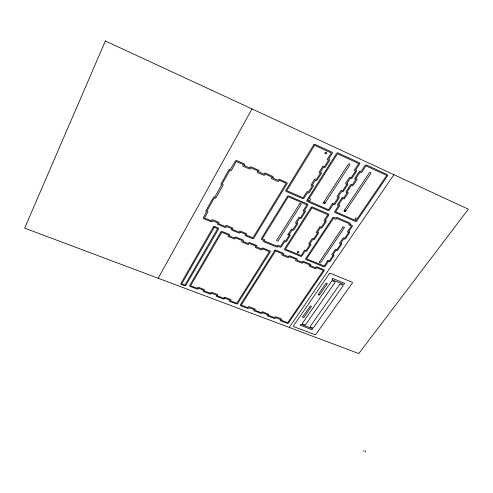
<?xml version="1.0" encoding="UTF-8"?>
<svg xmlns="http://www.w3.org/2000/svg" width="493" height="493" viewBox="0 0 493 493"><rect width="100%" height="100%" fill="white"/><g stroke="black" fill="none" stroke-linecap="round" stroke-linejoin="round"><path stroke-width="0.74" d="M158.173 278.243L252.022 108.935M323.611 202.475L348.323 164.261A0.881 0.764 -21.4 0 1 349.519 163.898A0.881 0.764 -21.4 0 1 349.802 164.939L325.066 203.11M344.225 210.48L369.306 172.821A0.881 0.746 -22.6 0 1 370.496 172.464A0.881 0.746 -22.6 0 1 370.761 173.493L345.655 211.109M289.274 327.444L393.919 174.688M365.276 450.904L365.535 452.026M363.754 450.392L364.007 451.52M215.872 197.835L215.318 198.303L214.363 197.798L206.832 211.17L207.991 211.916L204.404 217.992L211.46 220.87L211.916 219.816L212.52 219.693L219.003 222.355L219.151 222.842L218.479 223.73L225.449 226.577L225.911 225.535L226.515 225.412L232.924 228.049L232.382 229.405L239.278 232.221L239.746 231.186L240.344 231.069L246.679 233.67L246.124 235.013L252.94 237.792L286.174 183.304L279.18 180.241L278.705 181.301L278.101 181.504L271.625 178.682L271.384 178.17L272.093 177.135L265.055 174.054L264.568 175.157L263.989 175.335L257.432 172.476L257.18 171.965L257.931 170.935L250.764 167.799L250.284 168.908L249.735 169.099L243.061 166.196L242.802 165.673L243.548 164.637L236.289 161.464L231.346 170.523L230.742 170.732L229.886 170.214L222.047 184.148L223.052 184.437L223.187 184.986L215.872 197.835M319.667 294.691C319.661 295.566 317.276 294.783 318.441 294.13L325.737 283.555C325.873 282.347 328.128 283.765 327.025 284.023L319.667 294.722M319.71 227.094L316.229 232.326L317.504 233.097L313.677 238.92L312.698 238.378L312.124 238.569L308.612 243.943L309.881 244.694L306.122 250.419L304.6 250.05L301.124 255.577L285.49 249.181L311.958 207.855L327.907 214.738L324.012 220.439L324.141 220.944L325.269 221.283L321.368 227.218L320.321 226.651L319.717 227.063M268.722 314.312L268.032 315.237L274.632 317.726L275.094 316.833L275.655 316.728L281.743 319.039L281.201 320.204L287.727 322.662L323.328 270.392L316.629 267.668L315.631 268.771L309.37 266.245L309.154 265.807L309.881 264.926L303.103 262.171L302.08 263.28L295.806 260.742L295.553 260.286L296.275 259.398L289.409 256.606L288.43 257.74L282.014 255.146L281.786 254.702L282.507 253.803L275.556 250.98L241.237 305.13L247.997 307.681L248.441 306.769L249.002 306.658L255.238 309.025L254.715 310.214L261.389 312.735L262.375 311.712L268.722 314.312M322.712 166.566L319.045 172.316L319.211 172.79L320.382 173.172L316.352 179.563L315.292 178.953L314.7 179.193L311.04 185.029L311.194 185.528L312.359 185.898L308.402 192.171L307.385 191.58L306.788 191.777L303.158 197.81L286.772 190.686L314.62 145.306L331.351 153.003L327.241 159.264L327.377 159.818L328.56 160.2L324.449 166.714L323.309 166.079L322.718 166.535M327.629 260.871L324.209 266.041L306.621 258.862L333.49 218.27L335.899 219.422L336.787 218.362L349.29 223.767L348.68 224.931L351.417 226.004L347.448 231.624L347.583 232.08L348.705 232.425L344.749 238.242L343.214 237.854L339.603 243.16L339.677 243.653L340.823 244.004L336.935 249.717L335.437 249.316L331.863 254.554L331.943 255.035L333.077 255.38L329.256 260.994L328.184 260.452L327.629 260.871M224.149 297.599L223.822 298.296L217.253 295.818L217.752 294.592L211.614 292.263L211.053 292.411L210.647 293.323L204.003 290.815L204.49 289.582L198.315 287.24L197.718 287.376L197.323 288.294L190.6 285.761L221.788 232.314L228.703 235.112L228.019 236.018L228.265 236.511L234.619 239.068L235.58 237.897L242.408 240.664L241.718 241.558L241.958 242.045L248.238 244.571L249.205 243.413L255.953 246.149L255.257 247.036L255.491 247.517L261.703 250.013L262.67 248.866L269.344 251.572L236.856 303.207L230.36 300.761L231.007 299.947L230.81 299.516L224.796 297.248L224.155 297.544M332.356 203.745L328.554 209.704L307.743 200.669L308.291 199.807C309.857 201.982 312.155 198.396 309.062 198.587L337.471 153.773L358.719 163.571L354.307 170.073L354.449 170.584L355.626 170.972L351.226 177.683L349.648 177.221L345.593 183.39L345.673 183.932L346.869 184.327L342.561 190.908L341.575 190.323L340.965 190.483L337.015 196.51L337.101 197.04L338.29 197.428L334.057 203.886L332.941 203.282L332.362 203.708M332.344 278.902L332.14 279.79L343.294 284.165C344.077 285.059 345.297 282.754 344.046 283.105L333.021 278.52L332.344 278.902M287.937 234.643L289.274 235.327L285.57 241.145L284.553 240.596L283.98 240.787L280.585 246.383L277.935 245.181L277.072 246.198L264.322 240.985L264.87 239.863L262.276 238.889L288.294 196.762L306.973 204.841L303.115 210.671L303.269 211.152L304.434 211.509L300.594 217.549L299.029 217.117L295.486 222.676L295.627 223.175L296.786 223.526L293.015 229.455L291.437 229.054L287.937 234.613M344.471 198.506L343.88 198.999L342.764 198.396L338.518 204.835L339.671 205.199L339.813 205.68L335.628 211.787L355.946 220.624L356.513 219.792C353.536 220.1 355.767 216.489 357.308 218.615L386.697 175.409L365.966 165.839L361.776 172.427L361.153 172.593L360.167 171.989L355.755 178.688L356.926 179.064L357.074 179.538L353.019 185.695L352.433 185.929L351.386 185.319L347.054 191.888L348.366 192.72L344.471 198.506M300.268 325.183L311.373 329.484C312.131 330.341 313.246 328.184 312.063 328.504L301.285 324.302L300.28 325.127M302.566 316.993L303.472 317.566L304.039 317.406L311.151 306.911C312.235 306.227 309.912 305.463 309.943 306.443L302.573 316.962M105.373 40.974L24.65 228.136L358.818 353.543L468.35 209.186L105.373 40.974M273.023 177.511L272.765 177.979L278.009 180.272L278.268 179.84A1.041 0.912 -11.6 0 1 279.679 179.409L286.673 182.478A1.041 0.906 -12.4 0 1 287.08 183.698L253.815 238.156A0.998 0.838 -6.7 0 1 252.478 238.55L245.668 235.777A0.998 0.844 -5.9 0 1 245.237 234.656L245.477 234.255L240.405 232.185L240.165 232.585A1.004 0.844 -5.1 0 1 238.815 232.986L231.926 230.176A1.004 0.85 -4.3 0 1 231.488 229.042L231.722 228.641L226.589 226.546L226.349 226.946A1.011 0.857 -3.5 0 1 224.999 227.353L218.029 224.512A1.011 0.863 -2.7 0 1 217.567 223.36L217.801 222.959L212.606 220.833L212.372 221.24A1.017 0.863 -1.8 0 1 211.016 221.653L203.96 218.775A1.017 0.869 -0.9 0 1 203.486 217.616L206.382 211.965A1.023 0.881 -1.1 0 1 205.908 210.794L213.432 197.41A1.035 0.9 -1.9 0 1 214.819 196.984L221.579 184.974A1.041 0.918 -2.9 0 1 221.111 183.747L228.943 169.808A1.054 0.937 -4.2 0 1 230.36 169.37L235.346 161.045A1.06 0.949 -5.3 0 1 236.769 160.607L244.035 163.787A1.06 0.943 -6.6 0 1 244.485 165.05L244.232 165.494L249.575 167.83L249.828 167.392A1.054 0.937 -7.7 0 1 251.251 166.954L258.424 170.097A1.054 0.931 -8.8 0 1 258.856 171.342L258.603 171.78L263.878 174.091L264.137 173.653A1.048 0.924 -9.8 0 1 265.554 173.222L272.592 176.303A1.048 0.918 -10.7 0 1 273.023 177.511M213.383 226.916L180.888 283.457A0.968 0.783 0.4 0 0 181.362 284.498L184.598 285.712A0.968 0.783 0.1 0 0 185.886 285.336L218.535 229.005A1.011 0.857 -2.6 0 0 218.072 227.865L214.732 226.509A1.011 0.857 -2.2 0 0 213.383 226.916M214.289 227.285L181.769 283.789L185.004 285.009L217.629 228.641L214.289 227.285M220.889 231.95L189.731 285.429A0.968 0.776 -0.4 0 0 190.193 286.464L196.91 288.997A0.961 0.776 -1 0 0 198.192 288.627L198.408 288.257L203.356 290.124L203.141 290.488A0.961 0.77 -1.7 0 0 203.584 291.517L210.228 294.019A0.955 0.764 -2.3 0 0 211.509 293.649L211.725 293.286L216.618 295.134L216.402 295.492A0.955 0.764 -2.9 0 0 216.834 296.509L223.403 298.98A0.949 0.758 -3.5 0 0 224.672 298.616L224.894 298.259L229.738 300.083L229.516 300.44A0.949 0.752 -4 0 0 229.929 301.445L236.424 303.891A0.943 0.752 -4.6 0 0 237.694 303.528L270.207 251.923A0.986 0.813 -8.2 0 0 269.813 250.832L263.133 248.127A0.986 0.82 -7.6 0 0 261.801 248.515L261.561 248.903L256.588 246.894L256.828 246.506A0.992 0.826 -6.9 0 0 256.415 245.403L249.661 242.661A0.992 0.832 -6.2 0 0 248.324 243.061L248.084 243.45L243.055 241.416L243.296 241.022A0.998 0.832 -5.4 0 0 242.864 239.906L236.03 237.139A0.998 0.838 -4.7 0 0 234.686 237.54L234.452 237.934L229.362 235.87L229.596 235.475A1.004 0.844 -3.9 0 0 229.153 234.348L222.238 231.55A1.004 0.85 -3.1 0 0 220.889 231.95M313.702 144.88L285.872 190.298A1.035 0.894 -12.1 0 0 286.273 191.5L302.653 198.611A1.029 0.881 -13.8 0 0 304.045 198.192L307.453 192.788L307.897 192.979A1.035 0.887 -14.8 0 0 309.29 192.56L313.252 186.286A1.041 0.894 -15.6 0 0 312.876 185.078L312.433 184.881L315.384 180.191L315.834 180.389A1.041 0.906 -16.5 0 0 317.245 179.957L321.276 173.573A1.048 0.912 -17.5 0 0 320.906 172.334L320.462 172.137L323.47 167.355L323.919 167.558A1.054 0.918 -18.4 0 0 325.349 167.121L329.46 160.613A1.06 0.924 -19.5 0 0 329.096 159.356L328.646 159.147L332.251 153.415A1.066 0.937 -20.5 0 0 331.888 152.146L315.156 144.437A1.072 0.955 -19.1 0 0 313.702 144.88M287.401 196.38L261.401 238.532A0.992 0.832 -7.7 0 0 261.808 239.641L263.447 240.627A0.992 0.832 -7.9 0 0 263.854 241.736L276.604 246.944A0.986 0.82 -9.1 0 0 277.935 246.549L280.11 247.122A0.986 0.82 -9.5 0 0 281.448 246.734L284.64 241.712L285.09 241.897A0.992 0.826 -10.1 0 0 286.433 241.502L290.143 235.685A0.998 0.832 -10.7 0 0 289.755 234.569L289.305 234.378L292.072 230.028L292.528 230.219A0.998 0.838 -11.3 0 0 293.883 229.818L297.655 223.896A1.004 0.85 -11.9 0 0 297.279 222.756L296.823 222.559L299.639 218.128L300.101 218.325A1.011 0.857 -12.6 0 0 301.469 217.918L305.315 211.885A1.017 0.863 -13.3 0 0 304.939 210.727L304.477 210.529L307.854 205.224A1.023 0.869 -13.9 0 0 307.478 204.047L288.787 195.961A1.029 0.887 -12.1 0 0 287.401 196.38M299.541 203.96L276.795 240.103A0.826 0.69 -9.3 0 0 277.121 241.028A0.826 0.69 -9.3 0 0 278.237 240.701L301.013 204.595A0.85 0.727 -13.2 0 0 300.693 203.615A0.85 0.727 -13.2 0 0 299.541 203.96M274.693 250.629L240.399 304.816A0.943 0.746 -5 0 0 240.806 305.814L247.56 308.353A0.943 0.746 -5.5 0 0 248.829 307.996L249.051 307.644L254.111 309.549L253.883 309.9A0.937 0.739 -6.1 0 0 254.277 310.886L260.951 313.4A0.937 0.733 -6.6 0 0 262.214 313.043L262.442 312.691L267.44 314.583L267.212 314.928A0.931 0.733 -7.1 0 0 267.594 315.902L274.194 318.392A0.931 0.727 -7.6 0 0 275.445 318.034L275.679 317.689L280.622 319.55L280.388 319.895A0.924 0.721 -8.1 0 0 280.757 320.863L287.277 323.322A0.924 0.721 -8.6 0 0 288.528 322.964L324.154 270.725A0.968 0.776 -12.8 0 0 323.815 269.677L317.11 266.947A0.968 0.783 -12.3 0 0 315.797 267.329L315.545 267.705L310.467 265.641L310.719 265.265A0.974 0.789 -11.8 0 0 310.368 264.205L303.583 261.444A0.974 0.795 -11.2 0 0 302.258 261.826L302.012 262.208L296.872 260.119L297.125 259.743A0.974 0.801 -10.7 0 0 296.755 258.671L289.884 255.873A0.98 0.807 -10.1 0 0 288.559 256.261L288.313 256.643L283.118 254.536L283.358 254.148A0.98 0.807 -9.5 0 0 282.976 253.063L276.025 250.241A0.986 0.813 -8.9 0 0 274.693 250.629M307.41 199.418L306.862 200.287A1.023 0.875 -14.2 0 0 307.238 201.464L328.036 210.493A1.017 0.857 -16 0 0 329.416 210.08L333.089 204.478L333.539 204.675A1.023 0.863 -16.9 0 0 334.926 204.262L339.159 197.81A1.029 0.875 -17.7 0 0 338.814 196.627L338.358 196.424L341.575 191.518L342.031 191.722A1.035 0.881 -18.6 0 0 343.43 191.296L347.744 184.721A1.041 0.887 -19.5 0 0 347.405 183.513L346.949 183.304L350.227 178.3L350.683 178.509A1.048 0.894 -20.5 0 0 352.101 178.078L356.501 171.373A1.054 0.906 -21.5 0 0 356.168 170.134L355.712 169.925L359.607 163.978A1.06 0.912 -22.4 0 0 359.274 162.727L338.013 152.916A1.066 0.931 -21.1 0 0 336.571 153.36L308.18 198.204A1.029 0.881 -14.5 0 0 308.107 198.944A1.029 0.875 -14.3 0 0 307.41 199.418M311.083 207.473L284.627 248.829A0.986 0.813 -9.9 0 0 285.016 249.92L300.644 256.305A0.98 0.801 -11.3 0 0 301.975 255.922L305.216 250.986L305.635 251.159A0.986 0.807 -11.9 0 0 306.973 250.771L310.732 245.052A0.986 0.813 -12.5 0 0 310.374 243.949L309.949 243.776L312.759 239.493L313.184 239.672A0.992 0.826 -13.1 0 0 314.528 239.278L318.361 233.454A0.998 0.832 -13.7 0 0 318.003 232.339L317.578 232.154L320.438 227.803L320.869 227.982A1.004 0.838 -14.3 0 0 322.225 227.581L326.126 221.653A1.011 0.844 -15 0 0 325.774 220.513L325.349 220.328L328.769 215.114A1.017 0.85 -15.6 0 0 328.424 213.962L312.47 207.06A1.017 0.869 -14.3 0 0 311.083 207.473M341.902 198.013L337.656 204.459A1.023 0.863 -17.3 0 0 338.001 205.63L338.451 205.827L334.765 211.417A1.017 0.857 -16.6 0 0 335.111 212.569L355.422 221.394A1.011 0.838 -17.9 0 0 356.79 220.987L357.357 220.155A1.011 0.838 -18 0 0 357.462 219.44A1.011 0.838 -18.2 0 0 358.158 218.984L387.56 175.804A1.054 0.887 -23.8 0 0 387.258 174.584L366.521 165.001A1.06 0.906 -22.9 0 0 365.085 165.432L361.172 171.367L360.716 171.157A1.054 0.9 -21.8 0 0 359.292 171.582L354.88 178.287A1.048 0.894 -20.8 0 0 355.213 179.507L355.669 179.717L352.378 184.709L351.922 184.505A1.041 0.887 -19.9 0 0 350.511 184.924L346.185 191.5A1.035 0.875 -19 0 0 346.524 192.695L346.973 192.899L343.744 197.792L343.294 197.594A1.029 0.869 -18.1 0 0 341.902 198.013M332.633 217.9L305.783 258.517A0.974 0.795 -11.7 0 0 306.141 259.589L323.722 266.762A0.968 0.783 -13 0 0 325.041 266.38L328.332 261.543L328.763 261.721A0.974 0.789 -13.6 0 0 330.088 261.339L333.909 255.725A0.98 0.795 -14.2 0 0 333.576 254.653L333.145 254.468L335.998 250.271L336.436 250.456A0.986 0.801 -14.8 0 0 337.767 250.068L341.661 244.355A0.992 0.807 -15.4 0 0 341.329 243.259L340.891 243.074L343.8 238.809L344.237 238.994A0.992 0.813 -16 0 0 345.587 238.6L349.543 232.788A0.998 0.826 -16.6 0 0 349.223 231.667L348.779 231.482L352.261 226.367A1.004 0.832 -17.2 0 0 351.934 225.239L349.962 224.389L350.135 224.13A1.004 0.832 -17.2 0 0 349.808 222.996L337.304 217.592A1.011 0.844 -16.3 0 0 335.93 217.992L334.001 217.493A1.011 0.844 -16 0 0 332.633 217.9M342.808 227.236L319.421 261.962A0.813 0.659 -12.8 0 0 319.704 262.849A0.813 0.659 -12.8 0 0 320.807 262.535L344.219 227.846A0.838 0.69 -16.4 0 0 343.941 226.903A0.838 0.69 -16.4 0 0 342.808 227.236M329.349 273.695L293.471 325.879A0.77 0.592 -9 0 0 293.76 326.674L314.854 334.611A0.758 0.579 -10.4 0 0 315.89 334.322L352.359 283.031A0.795 0.629 -14.6 0 0 352.101 282.181L330.439 273.381A0.801 0.641 -13.2 0 0 329.349 273.695M331.573 281.201L302.431 323.229A0.77 0.598 -9.7 0 0 302.714 324.024L304.705 324.776A0.77 0.592 -9.8 0 0 305.746 324.486L334.963 282.563A0.795 0.635 -13.2 0 0 334.692 281.706L332.658 280.887A0.795 0.635 -13.1 0 0 331.573 281.201M339.628 284.547L310.319 326.311A0.764 0.592 -10.2 0 0 310.596 327.105L312.574 327.851A0.764 0.592 -10.4 0 0 313.61 327.562L342.992 285.903A0.795 0.629 -13.8 0 0 342.727 285.053L340.706 284.233A0.795 0.629 -13.6 0 0 339.628 284.547M325.534 153.767A0.887 0.783 -19.8 0 0 326.625 152.725A0.887 0.783 -19.8 0 0 325.158 152.46A0.887 0.783 -19.8 0 0 325.534 153.767M297.809 252.847A0.82 0.672 -11.1 0 0 298.986 252.126A0.82 0.672 -11.1 0 0 297.723 251.683A0.82 0.672 -11.1 0 0 297.809 252.847M324.098 203.51A0.857 0.727 -15.9 0 0 325.158 202.561A0.857 0.727 -15.9 0 0 323.753 202.309A0.857 0.727 -15.9 0 0 324.098 203.51M344.712 211.509A0.85 0.709 -17.5 0 0 345.753 210.542A0.85 0.709 -17.5 0 0 344.354 210.332A0.85 0.709 -17.5 0 0 344.712 211.509"/></g></svg>
